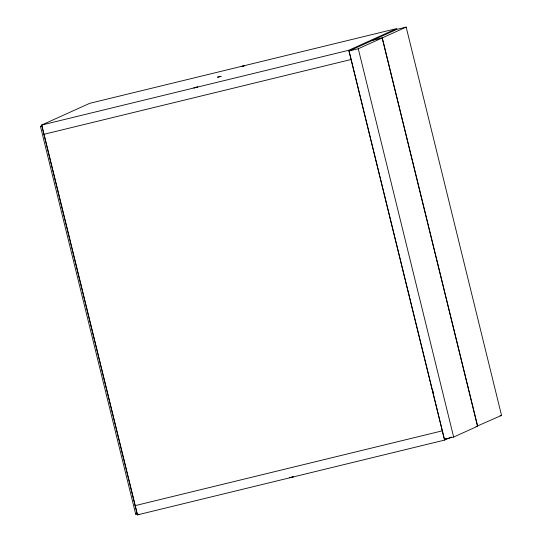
<?xml version="1.0" encoding="UTF-8"?>
<svg xmlns="http://www.w3.org/2000/svg" width="542" height="542" viewBox="0 0 542 542"><rect width="100%" height="100%" fill="white"/><g stroke="black" fill="none" stroke-linecap="round" stroke-linejoin="round"><path stroke-width="0.81" d="M41.639 125.053L89.681 103.339L396.839 28.536L348.797 50.257L41.639 125.053L137.397 514.9L444.548 440.104L451.418 437.001M40.454 126.408L41.991 126.035L137.241 513.823L135.71 514.202L40.454 126.408L41.998 125.71M349.062 50.989L358.276 48.746L382.144 37.96L477.522 426.263L453.654 437.048L444.44 439.298L349.062 50.989L372.93 40.203L382.3 37.893L406.168 27.1L501.546 415.402L475.984 426.635M373.086 40.135L396.954 29.343L406.168 27.1M135.71 514.202L137.248 513.504M137.397 514.9L138.921 514.209M444.44 439.298L446.75 438.248M289.74 477.698L291.603 477.217M43.916 134.308L351.067 59.512M500.009 415.775L501.546 415.402M135.121 505.645L442.279 430.843M242.626 66.226C237.694 67.337 247.945 64.945 242.979 66.063M292.063 477.102L293.222 476.858L289.652 477.739M382.3 37.893L477.671 426.195M358.276 48.746L453.654 437.048M348.797 50.257L444.548 440.104M433.234 392.218A9.268 0.955 76.3 0 1 432.611 390.091M217.552 77.194L221.028 76.361L217.552 77.194M193.989 87.851L197.464 87.011L193.989 87.851"/></g></svg>
